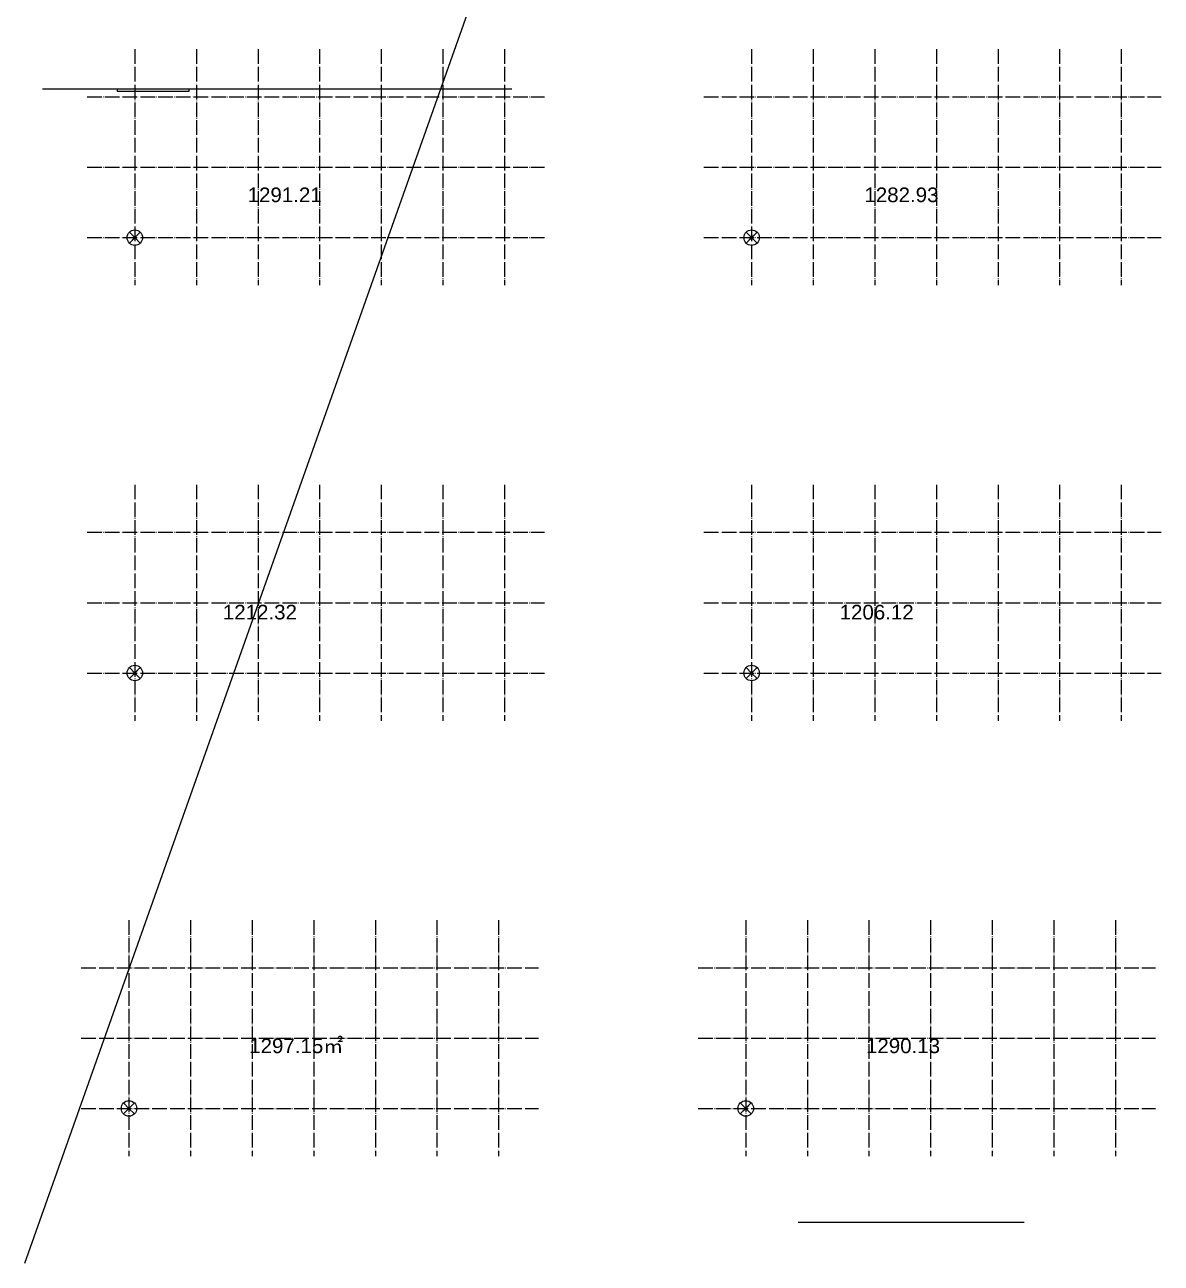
# Model space of a CAD drawing. Extents: x -2209072 to 495824, y -92434 to 572724.
# Drawn here: x -275325 to -120367, y 196711 to 365664 of the extents above; entities that cross this region are included whole.
import ezdxf

# ---------------------------------------------------------------- set-up
doc = ezdxf.new("R2010")
doc.units = 0
doc.header["$LTSCALE"] = 1000
doc.header["$MEASUREMENT"] = 0
doc.linetypes.add('X-104 6#7#平面$0$DOTE', pattern=[2.42, 2, -0.2, 0.02, -0.2])
doc.layers.get('0').update_dxf_attribs({"linetype": 'CONTINUOUS'})
doc.layers.get('Defpoints').update_dxf_attribs({"linetype": 'CONTINUOUS'})
doc.layers.add('X-104 6#7#平面$0$000建面', color=146, linetype='CONTINUOUS', lineweight=30, plot=False)
doc.layers.add('X-104 6#7#平面$0$04-不打印_辅助线', color=165, linetype='CONTINUOUS', plot=False)
for name, color, linetype in [('X-104 6#7#平面$0$A-C_门', 150, 'CONTINUOUS'), ('X-104 6#7#平面$0$A-O_屋面', 201, 'CONTINUOUS'), ('X-104 6#7#平面$0$A_AXIS-轴线', 36, 'X-104 6#7#平面$0$DOTE')]:
    doc.layers.add(name, color=color, linetype=linetype)
doc.layers.get('X-104 6#7#平面$0$04-不打印_辅助线').off()
doc.styles.add('X-104 6#7#平面$0$Arial', font='arial.ttf', dxfattribs={"width": 0.75, "height": 2.5})

# ---------------------------------------------------------------- blocks, each defined once
blk = doc.blocks.new('X-104 6#7#平面$0$FDFSG')
at = {"layer": 'Defpoints'}
blk.add_lwpolyline([(-749, 749), (0, 0), (-749, -749), (749, 749), (0, 0), (749, -749)], dxfattribs=at)
blk.add_circle((0, 0), 1059, dxfattribs=at)
blk = doc.blocks.new('*U1301')
at = {"layer": 'X-104 6#7#平面$0$A_AXIS-轴线'}
for p, q in [((0, 25700), (0, -6500)), ((8400, 25700), (8400, -6500)), ((16800, 25700), (16800, -6500)), ((25200, 25700), (25200, -6500)), ((33600, 25700), (33600, -6500)), ((42000, 25700), (42000, -6500)), ((50400, 25700), (50400, -6500))]:
    blk.add_line(p, q, dxfattribs=at)
for points in [[(-6500, 19200), (55852, 19200)], [(-6500, 9600), (55852, 9600)], [(-6500, 0), (55852, 0)]]:
    blk.add_lwpolyline(points, dxfattribs=at)
at = {"layer": 'X-104 6#7#平面$0$04-不打印_辅助线'}
blk.add_blockref('X-104 6#7#平面$0$FDFSG', (0, 0), dxfattribs=at)
blk = doc.blocks.new('X-104 6#7#平面')
blk.add_line((-169881, 202324), (-139071, 202324))
at = {"layer": 'X-104 6#7#平面$0$A-C_门'}
blk.add_line((-275325, 196711), (-191225, 434311), dxfattribs=at)
at = {"layer": 'X-104 6#7#平面$0$A-O_屋面'}
blk.add_line((-208919, 356873), (-272924, 356873), dxfattribs=at)
blk.add_lwpolyline([(-262719, 356623), (-252919, 356623), (-252919, 356873), (-262719, 356873)], close=True, dxfattribs=at)
for p in [(-260319, 336623), (-176219, 336623), (-260319, 277223), (-176219, 277223), (-261118, 217823), (-177018, 217823)]:
    blk.add_blockref('*U1301', p)
at = {"layer": 'X-104 6#7#平面$0$000建面', "color": 2, "style": 'X-104 6#7#平面$0$Arial'}
for s, p in [('1291.21', (-244937, 341465)), ('1282.93', (-160837, 341465)), ('1212.32', (-248316, 284532)), ('1206.12', (-164216, 284532))]:
    blk.add_text(s, height=2000, rotation=0, dxfattribs=at).set_placement(p)
at = {"layer": 'X-104 6#7#平面$0$000建面', "color": 1, "style": 'X-104 6#7#平面$0$Arial'}
for s, p in [('1297.15㎡', (-244722, 225368)), ('1290.13', (-160622, 225368))]:
    blk.add_text(s, height=2000, rotation=0, dxfattribs=at).set_placement(p)

msp = doc.modelspace()

# ---------------------------------------------------------------- block references
msp.add_blockref('X-104 6#7#平面', (0, 0))

doc.saveas('drawing.dxf')
